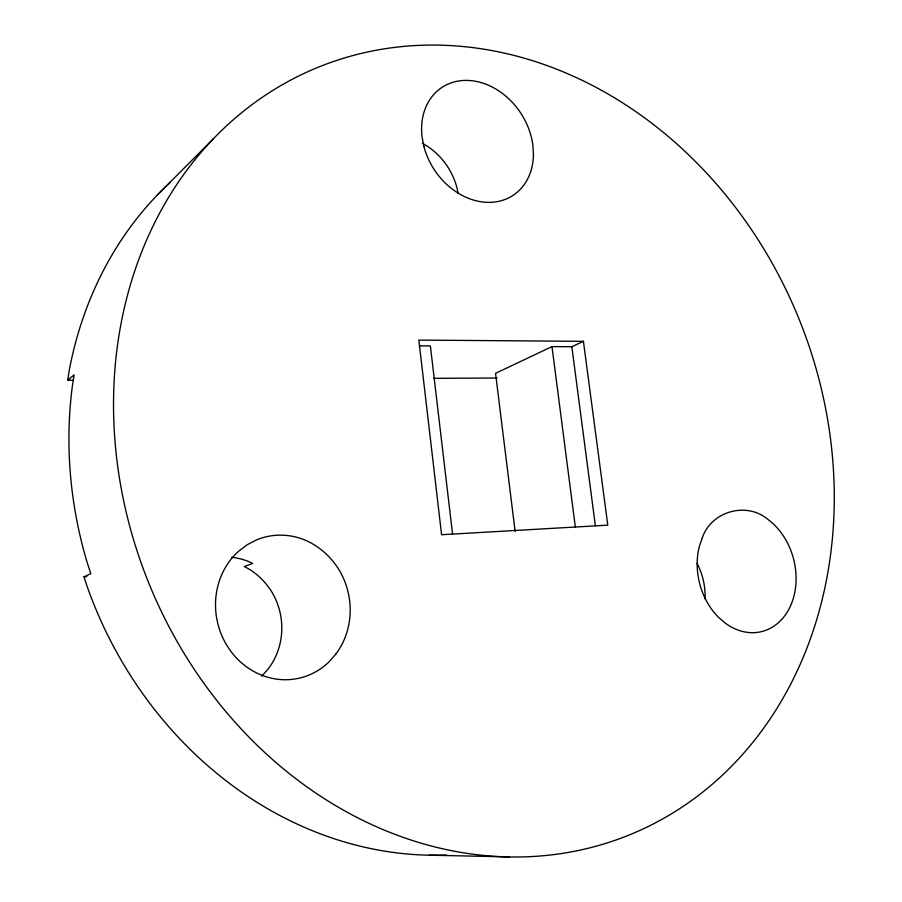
<?xml version="1.0" encoding="UTF-8"?>
<svg xmlns="http://www.w3.org/2000/svg" width="902" height="902" viewBox="0 0 902 902"><rect width="100%" height="100%" fill="white"/><g stroke="black" fill="none" stroke-linecap="round" stroke-linejoin="round"><path stroke-width="1.35" d="M73.287 380.193L67.661 380.227L69.228 370.44A381.974 332.996 68.1 0 1 170.354 182.272M261.693 676.229L268.322 668.788A66.522 62.745 78.5 0 0 271.919 592.107C265.211 581.305 255.785 572.071 244.25 566.557L252.583 563.468L250.857 562.521A67.3 63.309 78.1 0 0 231.746 557.301M157.083 195.272L213.346 138.807M67.661 380.227L74.167 374.826L72.363 386.101A386.101 335.386 68.1 0 0 87.066 562.183L90.809 573.683L83.987 576.806L87.246 586.807A381.974 332.996 68.1 0 0 446.569 855.028M583.425 341.339L418.844 340.088L441.597 534.717L607.79 525.156L583.425 341.339L571.834 346.718L551.979 346.605L495.548 373.327L515.121 531.368M83.987 576.806L86.784 576.637M433.715 378.344L497.07 378.017M419.441 345.861L430.378 345.917L452.578 534.164M429.386 855.197L509.472 856.9M571.834 346.718L595.376 525.821M551.979 346.605L575.341 526.993M422.328 143.294A59.791 49.373 55.5 0 1 458.092 193.389M697.133 563.502A57.627 46.6 76.3 0 1 705.048 598.86M702.376 537.569L699.433 546.116A62.125 48.528 75.7 0 0 718.871 617.667L725.727 623.474A62.125 48.528 75.7 0 0 791.223 604.261A62.125 48.528 75.7 0 0 768.549 519.902C747.262 501.208 711.599 510.859 702.376 537.569M336.187 653.668L329.162 661.73A72.6 67.03 76.3 0 1 232.987 654.029A72.6 67.03 76.3 0 1 238.658 551.19L247.193 544.74L256.585 539.881A72.6 67.03 76.3 0 1 307.729 541.279C320.853 547.593 331.789 557.876 339.321 570.301A72.6 67.03 76.3 0 1 336.187 653.668M423.929 146.62L422.068 136.867A64.64 51.673 56.6 0 1 469.919 80.537A64.64 51.673 56.6 0 1 532.868 145.199L533.432 154.501A64.64 51.673 56.6 0 1 485.276 202.251A64.64 51.673 56.6 0 1 423.929 146.62M115.366 364.081A414.176 350.912 68.1 0 0 621.794 837.879A414.176 350.912 68.1 0 0 684.686 151.108A414.176 350.912 68.1 0 0 115.366 364.081"/></g></svg>
